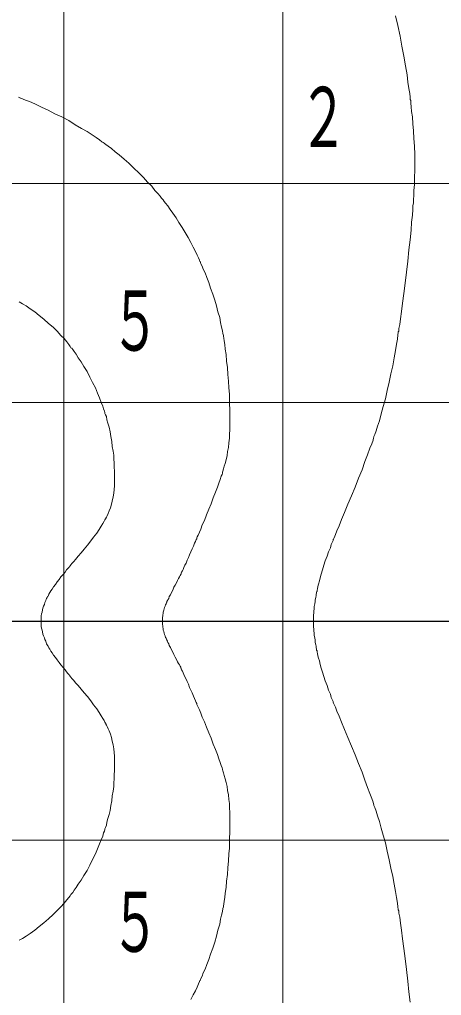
# Model space of a CAD drawing. Units: millimetres on the paper, scale 1:30. Extents: x 1315 to 1680, y -330 to -40.
# Drawn here: x 1620.58 to 1633.46, y -114.56 to -84.78 of the extents above; entities that cross this region are included whole.
import ezdxf
from ezdxf.enums import TextEntityAlignment as Align

# ---------------------------------------------------------------- set-up
doc = ezdxf.new("R2010")
doc.units = ezdxf.units.MM
doc.layers.add('1_300', color=7, linetype='Continuous', lineweight=13)
doc.styles.add('ＭＳ ゴシック', font='')
doc.styles.get('ＭＳ ゴシック').set_extended_font_data('MS Gothic')

msp = doc.modelspace()

# ---------------------------------------------------------------- linework, layer by layer
at = {"layer": '1_300', "color": 70}
for p, q in [((1621.932, -49.742), (1621.932, -156.53)), ((1628.613, -49.742), (1628.613, -156.53)), ((1568.537, -89.787), (1661.977, -89.787)), ((1568.537, -96.468), (1661.977, -96.468)), ((1568.537, -109.822), (1661.977, -109.822))]:
    msp.add_line(p, q, dxfattribs=at)
at = {"layer": '1_300', "color": 1, "lineweight": 25}
msp.add_line((1568.537, -103.142), (1661.977, -103.142), dxfattribs=at)
at = {"layer": '1_300', "color": 4}
for points in [[(1632.056, -84.672), (1632.126, -84.966), (1632.196, -85.288), (1632.252, -85.596), (1632.308, -85.904), (1632.364, -86.198), (1632.406, -86.464), (1632.434, -86.689), (1632.462, -86.885), (1632.49, -87.039), (1632.504, -87.151), (1632.504, -87.221), (1632.518, -87.249), (1632.518, -87.263), (1632.518, -87.333), (1632.532, -87.445), (1632.546, -87.585), (1632.574, -87.753), (1632.588, -87.963), (1632.602, -88.173), (1632.616, -88.411), (1632.63, -88.649), (1632.644, -88.901), (1632.644, -89.139), (1632.644, -89.378), (1632.63, -89.602), (1632.63, -89.812), (1632.616, -89.994), (1632.616, -90.148), (1632.602, -90.274), (1632.602, -90.344), (1632.602, -90.358), (1632.602, -90.386), (1632.588, -90.456), (1632.588, -90.582), (1632.574, -90.75), (1632.546, -90.96), (1632.532, -91.212), (1632.504, -91.506), (1632.462, -91.814), (1632.434, -92.151), (1632.392, -92.487), (1632.35, -92.823), (1632.308, -93.145), (1632.266, -93.439), (1632.238, -93.691), (1632.21, -93.915), (1632.182, -94.083), (1632.154, -94.209), (1632.154, -94.293), (1632.14, -94.307), (1632.14, -94.335), (1632.126, -94.405), (1632.112, -94.531), (1632.084, -94.686), (1632.056, -94.882), (1632.014, -95.106), (1631.972, -95.344), (1631.916, -95.596), (1631.86, -95.848), (1631.804, -96.1), (1631.748, -96.352), (1631.678, -96.59), (1631.622, -96.814), (1631.566, -97.024), (1631.51, -97.193), (1631.468, -97.333), (1631.426, -97.445), (1631.398, -97.501), (1631.398, -97.529), (1631.384, -97.543), (1631.37, -97.613), (1631.328, -97.725), (1631.272, -97.865), (1631.202, -98.061), (1631.118, -98.271), (1631.034, -98.523), (1630.922, -98.775), (1630.824, -99.055), (1630.712, -99.321), (1630.599, -99.573), (1630.501, -99.825), (1630.403, -100.036), (1630.333, -100.232), (1630.263, -100.386), (1630.221, -100.498), (1630.179, -100.596), (1630.165, -100.638), (1630.151, -100.652), (1630.151, -100.68), (1630.137, -100.722), (1630.095, -100.806), (1630.067, -100.904), (1630.011, -101.03), (1629.969, -101.156), (1629.913, -101.296), (1629.871, -101.436), (1629.829, -101.576), (1629.787, -101.702), (1629.759, -101.814), (1629.731, -101.912), (1629.703, -102.01), (1629.689, -102.08), (1629.675, -102.15), (1629.661, -102.192), (1629.661, -102.234), (1629.647, -102.248), (1629.647, -102.263), (1629.647, -102.29), (1629.633, -102.318), (1629.633, -102.361), (1629.619, -102.416), (1629.605, -102.487), (1629.605, -102.542), (1629.591, -102.613), (1629.577, -102.697), (1629.577, -102.767), (1629.563, -102.837), (1629.563, -102.893), (1629.549, -102.949), (1629.549, -103.005), (1629.549, -103.047), (1629.549, -103.089), (1629.549, -103.117), (1629.549, -103.131), (1629.549, -103.145), (1629.549, -103.159), (1629.549, -103.187), (1629.549, -103.215), (1629.549, -103.271), (1629.549, -103.313), (1629.563, -103.383), (1629.563, -103.439), (1629.577, -103.509), (1629.577, -103.579), (1629.591, -103.649), (1629.605, -103.719), (1629.605, -103.789), (1629.619, -103.859), (1629.633, -103.901), (1629.633, -103.957), (1629.647, -103.985), (1629.647, -104.013), (1629.647, -104.027), (1629.661, -104.041), (1629.661, -104.083), (1629.675, -104.125), (1629.689, -104.195), (1629.703, -104.265), (1629.731, -104.349), (1629.759, -104.461), (1629.787, -104.573), (1629.829, -104.699), (1629.871, -104.825), (1629.913, -104.966), (1629.969, -105.106), (1630.011, -105.245), (1630.067, -105.372), (1630.095, -105.47), (1630.137, -105.554), (1630.151, -105.596), (1630.151, -105.61), (1630.165, -105.638), (1630.179, -105.68), (1630.221, -105.764), (1630.263, -105.89), (1630.333, -106.044), (1630.403, -106.226), (1630.501, -106.45), (1630.599, -106.688), (1630.712, -106.954), (1630.824, -107.22), (1630.922, -107.486), (1631.034, -107.753), (1631.118, -107.991), (1631.202, -108.215), (1631.272, -108.397), (1631.328, -108.551), (1631.37, -108.663), (1631.384, -108.719), (1631.398, -108.747), (1631.398, -108.761), (1631.426, -108.831), (1631.468, -108.943), (1631.51, -109.083), (1631.566, -109.251), (1631.622, -109.461), (1631.678, -109.671), (1631.748, -109.909), (1631.804, -110.161), (1631.86, -110.428), (1631.916, -110.68), (1631.972, -110.932), (1632.014, -111.17), (1632.056, -111.394), (1632.084, -111.576), (1632.112, -111.744), (1632.126, -111.856), (1632.14, -111.94), (1632.14, -111.954), (1632.154, -111.982), (1632.154, -112.052), (1632.182, -112.178), (1632.21, -112.36), (1632.238, -112.57), (1632.266, -112.837), (1632.308, -113.131), (1632.35, -113.439), (1632.392, -113.775), (1632.434, -114.125), (1632.462, -114.447), (1632.504, -114.769)], [(1620.558, -87.151), (1620.614, -87.179), (1620.628, -87.179), (1620.656, -87.193), (1620.712, -87.221), (1620.796, -87.249), (1620.936, -87.305), (1621.09, -87.375), (1621.258, -87.459), (1621.454, -87.543), (1621.664, -87.655), (1621.874, -87.753), (1622.084, -87.865), (1622.28, -87.991), (1622.476, -88.103), (1622.644, -88.201), (1622.799, -88.299), (1622.925, -88.383), (1623.023, -88.453), (1623.093, -88.509), (1623.135, -88.537), (1623.163, -88.551), (1623.177, -88.565), (1623.219, -88.593), (1623.289, -88.649), (1623.387, -88.719), (1623.499, -88.817), (1623.625, -88.915), (1623.779, -89.041), (1623.919, -89.167), (1624.073, -89.321), (1624.227, -89.462), (1624.367, -89.602), (1624.493, -89.742), (1624.619, -89.868), (1624.717, -89.994), (1624.801, -90.092), (1624.871, -90.176), (1624.913, -90.232), (1624.955, -90.274), (1624.955, -90.288), (1624.969, -90.288), (1624.997, -90.33), (1625.039, -90.386), (1625.11, -90.47), (1625.179, -90.582), (1625.264, -90.694), (1625.362, -90.834), (1625.446, -90.974), (1625.544, -91.128), (1625.642, -91.282), (1625.726, -91.436), (1625.81, -91.59), (1625.88, -91.73), (1625.95, -91.856), (1626.006, -91.968), (1626.048, -92.053), (1626.076, -92.123), (1626.09, -92.165), (1626.104, -92.179), (1626.104, -92.193), (1626.118, -92.235), (1626.16, -92.305), (1626.188, -92.403), (1626.244, -92.515), (1626.3, -92.655), (1626.356, -92.809), (1626.412, -92.977), (1626.482, -93.159), (1626.538, -93.341), (1626.594, -93.523), (1626.636, -93.705), (1626.692, -93.873), (1626.72, -94.027), (1626.748, -94.167), (1626.776, -94.279), (1626.79, -94.363), (1626.804, -94.419), (1626.804, -94.433), (1626.804, -94.447), (1626.818, -94.504), (1626.832, -94.588), (1626.846, -94.7), (1626.86, -94.84), (1626.888, -95.008), (1626.902, -95.204), (1626.93, -95.4), (1626.944, -95.61), (1626.958, -95.82), (1626.972, -96.016), (1626.986, -96.212), (1626.986, -96.38), (1626.986, -96.534), (1627, -96.66), (1627, -96.758), (1627, -96.828), (1627, -96.87), (1627, -96.884), (1627, -96.898), (1627, -96.926), (1627, -96.996), (1627, -97.081), (1627, -97.193), (1627, -97.305), (1626.986, -97.431), (1626.986, -97.557), (1626.972, -97.697), (1626.958, -97.837), (1626.93, -97.963), (1626.916, -98.089), (1626.888, -98.215), (1626.86, -98.327), (1626.832, -98.411), (1626.804, -98.495), (1626.79, -98.565), (1626.776, -98.593), (1626.776, -98.607), (1626.776, -98.621), (1626.762, -98.663), (1626.734, -98.719), (1626.706, -98.817), (1626.664, -98.929), (1626.622, -99.055), (1626.566, -99.209), (1626.496, -99.377), (1626.426, -99.559), (1626.356, -99.727), (1626.286, -99.895), (1626.23, -100.064), (1626.16, -100.204), (1626.118, -100.33), (1626.076, -100.428), (1626.034, -100.512), (1626.006, -100.568), (1625.992, -100.596), (1625.992, -100.61), (1625.992, -100.624), (1625.978, -100.652), (1625.95, -100.708), (1625.922, -100.764), (1625.894, -100.848), (1625.852, -100.932), (1625.81, -101.03), (1625.768, -101.114), (1625.74, -101.198), (1625.698, -101.282), (1625.67, -101.366), (1625.628, -101.436), (1625.6, -101.506), (1625.572, -101.562), (1625.558, -101.604), (1625.53, -101.646), (1625.515, -101.674), (1625.515, -101.688), (1625.515, -101.702), (1625.502, -101.702), (1625.502, -101.716), (1625.488, -101.744), (1625.46, -101.786), (1625.432, -101.842), (1625.404, -101.898), (1625.376, -101.968), (1625.334, -102.038), (1625.291, -102.108), (1625.264, -102.192), (1625.221, -102.263), (1625.193, -102.333), (1625.151, -102.389), (1625.138, -102.444), (1625.11, -102.487), (1625.095, -102.515), (1625.081, -102.542), (1625.081, -102.557), (1625.081, -102.57), (1625.067, -102.57), (1625.067, -102.585), (1625.053, -102.613), (1625.039, -102.64), (1625.025, -102.683), (1625.011, -102.725), (1624.997, -102.767), (1624.983, -102.809), (1624.969, -102.865), (1624.969, -102.907), (1624.955, -102.949), (1624.955, -102.991), (1624.941, -103.019), (1624.941, -103.061), (1624.941, -103.089), (1624.941, -103.103), (1624.941, -103.117), (1624.941, -103.131), (1624.941, -103.145), (1624.941, -103.159), (1624.941, -103.187), (1624.941, -103.215), (1624.941, -103.243), (1624.955, -103.285), (1624.955, -103.327), (1624.969, -103.369), (1624.969, -103.411), (1624.983, -103.453), (1624.997, -103.509), (1625.011, -103.551), (1625.025, -103.593), (1625.039, -103.635), (1625.053, -103.663), (1625.067, -103.691), (1625.067, -103.705), (1625.081, -103.705), (1625.081, -103.719), (1625.095, -103.747), (1625.11, -103.789), (1625.138, -103.831), (1625.151, -103.887), (1625.193, -103.943), (1625.221, -104.013), (1625.264, -104.083), (1625.291, -104.153), (1625.334, -104.237), (1625.376, -104.307), (1625.404, -104.377), (1625.432, -104.433), (1625.46, -104.475), (1625.488, -104.517), (1625.502, -104.545), (1625.502, -104.573), (1625.515, -104.573), (1625.515, -104.601), (1625.53, -104.629), (1625.558, -104.671), (1625.572, -104.713), (1625.6, -104.769), (1625.628, -104.84), (1625.67, -104.909), (1625.698, -104.979), (1625.74, -105.064), (1625.768, -105.162), (1625.81, -105.245), (1625.852, -105.33), (1625.894, -105.428), (1625.922, -105.498), (1625.95, -105.568), (1625.978, -105.624), (1625.992, -105.652), (1625.992, -105.666), (1625.992, -105.68), (1626.006, -105.708), (1626.034, -105.764), (1626.076, -105.848), (1626.118, -105.946), (1626.16, -106.072), (1626.23, -106.212), (1626.286, -106.38), (1626.356, -106.548), (1626.426, -106.716), (1626.496, -106.898), (1626.566, -107.052), (1626.622, -107.206), (1626.664, -107.346), (1626.706, -107.458), (1626.734, -107.542), (1626.762, -107.613), (1626.776, -107.654), (1626.776, -107.668), (1626.79, -107.711), (1626.804, -107.767), (1626.832, -107.851), (1626.86, -107.949), (1626.888, -108.061), (1626.916, -108.187), (1626.93, -108.313), (1626.958, -108.439), (1626.972, -108.579), (1626.986, -108.705), (1626.986, -108.845), (1627, -108.971), (1627, -109.083), (1627, -109.181), (1627, -109.279), (1627, -109.335), (1627, -109.377), (1627, -109.391), (1627, -109.405), (1627, -109.447), (1627, -109.517), (1627, -109.615), (1626.986, -109.741), (1626.986, -109.895), (1626.986, -110.063), (1626.972, -110.245), (1626.958, -110.456), (1626.944, -110.666), (1626.93, -110.876), (1626.902, -111.072), (1626.888, -111.268), (1626.86, -111.436), (1626.846, -111.576), (1626.832, -111.688), (1626.818, -111.772), (1626.804, -111.828), (1626.804, -111.842), (1626.804, -111.856), (1626.79, -111.912), (1626.776, -111.996), (1626.748, -112.108), (1626.72, -112.234), (1626.692, -112.388), (1626.636, -112.57), (1626.594, -112.752), (1626.538, -112.935), (1626.482, -113.117), (1626.412, -113.299), (1626.356, -113.467), (1626.3, -113.621), (1626.244, -113.761), (1626.188, -113.873), (1626.16, -113.971), (1626.118, -114.041), (1626.104, -114.083), (1626.104, -114.097), (1626.09, -114.111), (1626.076, -114.139), (1626.048, -114.209), (1626.006, -114.307), (1625.95, -114.419), (1625.88, -114.545), (1625.81, -114.685)], [(1620.572, -93.397), (1620.67, -93.453), (1620.782, -93.523), (1620.908, -93.607), (1621.048, -93.705), (1621.188, -93.817), (1621.328, -93.929), (1621.468, -94.055), (1621.608, -94.167), (1621.734, -94.293), (1621.846, -94.419), (1621.944, -94.518), (1622.028, -94.616), (1622.084, -94.7), (1622.126, -94.756), (1622.154, -94.798), (1622.168, -94.812), (1622.182, -94.812), (1622.21, -94.854), (1622.252, -94.91), (1622.308, -94.994), (1622.378, -95.106), (1622.463, -95.232), (1622.546, -95.372), (1622.644, -95.526), (1622.729, -95.694), (1622.813, -95.862), (1622.897, -96.016), (1622.967, -96.184), (1623.023, -96.324), (1623.079, -96.464), (1623.121, -96.576), (1623.149, -96.66), (1623.177, -96.73), (1623.191, -96.772), (1623.191, -96.786), (1623.191, -96.8), (1623.205, -96.842), (1623.233, -96.898), (1623.247, -96.996), (1623.275, -97.094), (1623.317, -97.22), (1623.345, -97.361), (1623.373, -97.501), (1623.401, -97.655), (1623.415, -97.809), (1623.443, -97.949), (1623.457, -98.075), (1623.457, -98.201), (1623.471, -98.313), (1623.471, -98.397), (1623.471, -98.481), (1623.485, -98.523), (1623.485, -98.565), (1623.485, -98.579), (1623.485, -98.607), (1623.485, -98.663), (1623.485, -98.733), (1623.485, -98.817), (1623.485, -98.915), (1623.485, -99.013), (1623.471, -99.125), (1623.457, -99.237), (1623.443, -99.349), (1623.415, -99.475), (1623.387, -99.573), (1623.359, -99.685), (1623.317, -99.77), (1623.289, -99.854), (1623.261, -99.924), (1623.233, -99.966), (1623.219, -99.994), (1623.219, -100.008), (1623.205, -100.022), (1623.191, -100.05), (1623.163, -100.092), (1623.121, -100.162), (1623.079, -100.246), (1623.009, -100.344), (1622.939, -100.456), (1622.84, -100.582), (1622.757, -100.694), (1622.659, -100.82), (1622.561, -100.946), (1622.463, -101.058), (1622.378, -101.156), (1622.294, -101.254), (1622.238, -101.324), (1622.182, -101.38), (1622.154, -101.422), (1622.126, -101.45), (1622.126, -101.464), (1622.112, -101.464), (1622.098, -101.492), (1622.056, -101.534), (1622.014, -101.576), (1621.972, -101.646), (1621.916, -101.716), (1621.846, -101.786), (1621.79, -101.87), (1621.734, -101.94), (1621.678, -102.024), (1621.622, -102.094), (1621.58, -102.165), (1621.538, -102.22), (1621.51, -102.263), (1621.482, -102.318), (1621.468, -102.346), (1621.454, -102.374), (1621.44, -102.389), (1621.44, -102.402), (1621.426, -102.416), (1621.412, -102.444), (1621.398, -102.472), (1621.384, -102.515), (1621.356, -102.57), (1621.342, -102.627), (1621.314, -102.683), (1621.3, -102.739), (1621.286, -102.795), (1621.272, -102.865), (1621.258, -102.921), (1621.244, -102.977), (1621.244, -103.019), (1621.244, -103.061), (1621.244, -103.089), (1621.244, -103.117), (1621.244, -103.131), (1621.244, -103.145), (1621.244, -103.159), (1621.244, -103.173), (1621.244, -103.215), (1621.244, -103.257), (1621.244, -103.299), (1621.258, -103.355), (1621.272, -103.411), (1621.286, -103.467), (1621.3, -103.537), (1621.314, -103.593), (1621.342, -103.649), (1621.356, -103.705), (1621.384, -103.747), (1621.398, -103.789), (1621.412, -103.831), (1621.426, -103.859), (1621.44, -103.873), (1621.44, -103.887), (1621.454, -103.901), (1621.468, -103.929), (1621.482, -103.957), (1621.51, -103.999), (1621.538, -104.055), (1621.58, -104.111), (1621.622, -104.181), (1621.678, -104.251), (1621.734, -104.321), (1621.79, -104.405), (1621.846, -104.475), (1621.916, -104.559), (1621.972, -104.629), (1622.014, -104.685), (1622.056, -104.741), (1622.098, -104.783), (1622.112, -104.811), (1622.126, -104.811), (1622.126, -104.825), (1622.154, -104.853), (1622.182, -104.895), (1622.238, -104.951), (1622.294, -105.021), (1622.378, -105.106), (1622.463, -105.217), (1622.561, -105.33), (1622.659, -105.442), (1622.757, -105.568), (1622.84, -105.694), (1622.939, -105.82), (1623.009, -105.932), (1623.079, -106.03), (1623.121, -106.114), (1623.163, -106.17), (1623.191, -106.226), (1623.205, -106.254), (1623.219, -106.268), (1623.219, -106.282), (1623.233, -106.31), (1623.261, -106.352), (1623.289, -106.422), (1623.317, -106.492), (1623.359, -106.59), (1623.387, -106.688), (1623.415, -106.8), (1623.443, -106.912), (1623.457, -107.038), (1623.471, -107.15), (1623.485, -107.262), (1623.485, -107.36), (1623.485, -107.458), (1623.485, -107.542), (1623.485, -107.613), (1623.485, -107.654), (1623.485, -107.696), (1623.485, -107.711), (1623.485, -107.739), (1623.471, -107.794), (1623.471, -107.865), (1623.471, -107.963), (1623.457, -108.061), (1623.457, -108.187), (1623.443, -108.327), (1623.415, -108.467), (1623.401, -108.621), (1623.373, -108.761), (1623.345, -108.915), (1623.317, -109.041), (1623.275, -109.167), (1623.247, -109.279), (1623.233, -109.363), (1623.205, -109.433), (1623.191, -109.475), (1623.191, -109.489), (1623.191, -109.503), (1623.177, -109.545), (1623.149, -109.601), (1623.121, -109.699), (1623.079, -109.811), (1623.023, -109.937), (1622.967, -110.092), (1622.897, -110.245), (1622.813, -110.414), (1622.729, -110.582), (1622.644, -110.75), (1622.546, -110.904), (1622.463, -111.044), (1622.378, -111.17), (1622.308, -111.268), (1622.252, -111.352), (1622.21, -111.422), (1622.182, -111.45), (1622.168, -111.464), (1622.154, -111.478), (1622.126, -111.52), (1622.084, -111.576), (1622.028, -111.646), (1621.944, -111.744), (1621.846, -111.856), (1621.734, -111.968), (1621.608, -112.094), (1621.468, -112.22), (1621.328, -112.346), (1621.188, -112.458), (1621.048, -112.57), (1620.908, -112.669), (1620.782, -112.752), (1620.67, -112.822), (1620.572, -112.878)]]:
    msp.add_lwpolyline(points, dxfattribs=at)

# ---------------------------------------------------------------- texts
at = {"layer": '1_300', "style": 'ＭＳ ゴシック', "width": 0.6}
for s, p in [('２', (1629.105, -87.754)), ('５', (1623.362, -93.969)), ('５', (1623.362, -112.314))]:
    msp.add_text(s, height=1.833, dxfattribs=at).set_placement(p, align=Align.MIDDLE_LEFT)

doc.saveas('drawing.dxf')
